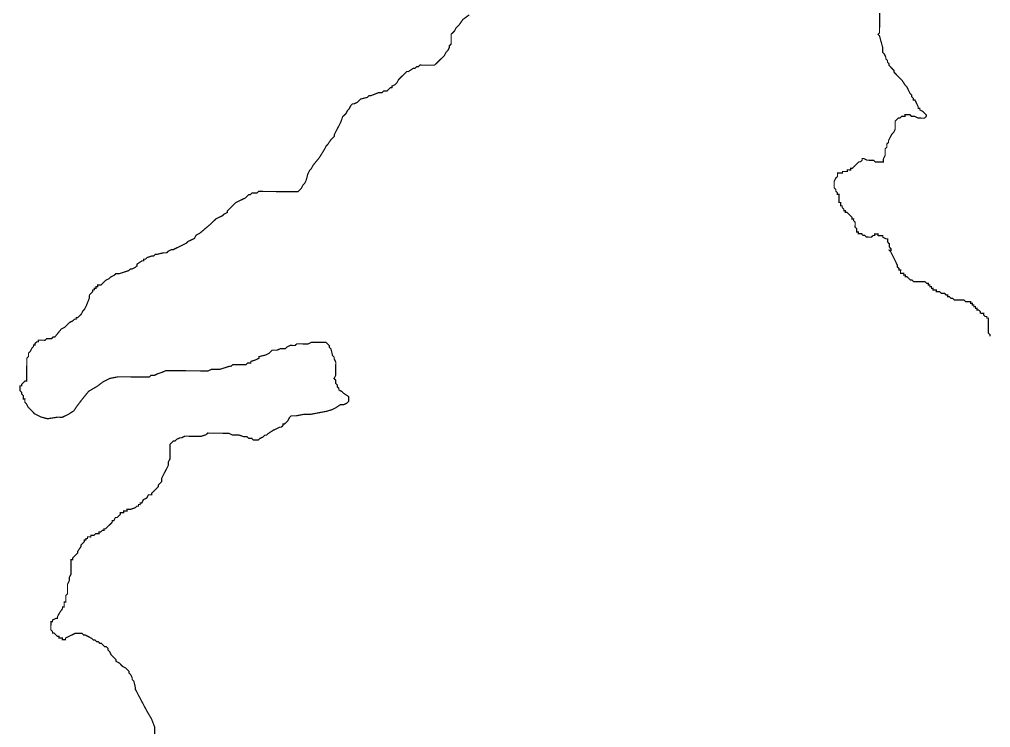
# Model space of a CAD drawing. Header units: metres. Extents: x 290190 to 339802, y 1811045 to 1991312.
# Drawn here: x 324250 to 326644, y 1836985 to 1838730 of the extents above; entities that cross this region are included whole.
import ezdxf

# ---------------------------------------------------------------- set-up
doc = ezdxf.new("R2010")
doc.units = ezdxf.units.M
doc.header["$MEASUREMENT"] = 0
doc.layers.add('HAZARDS LINE', color=1, linetype='Continuous')

msp = doc.modelspace()

# ---------------------------------------------------------------- linework, layer by layer
at = {"layer": 'HAZARDS LINE', "lineweight": 18}
for points in [[(326370.8, 1838774, 3.02, 3.02, 0), (326370.2, 1838697.4, 3.02, 3.02, 0), (326366.2, 1838693.4, 3.02, 3.02, 0), (326370.2, 1838689.4, 3.02, 3.02, 0), (326378, 1838661.1, 3.02, 3.02, 0), (326377.9, 1838653, 3.02, 3.02, 0), (326377.9, 1838649, 3.02, 3.02, 0), (326381.9, 1838644.9, 3.02, 3.02, 0), (326385.9, 1838636.8, 3.02, 3.02, 0), (326385.9, 1838632.8, 3.02, 3.02, 0), (326389.9, 1838628.7, 3.02, 3.02, 0), (326389.8, 1838624.7, 3.02, 3.02, 0), (326393.8, 1838620.6, 3.02, 3.02, 0), (326393.8, 1838616.6, 3.02, 3.02, 0), (326397.8, 1838612.5, 3.02, 3.02, 0), (326405.8, 1838604.4, 3.02, 3.02, 0), (326405.8, 1838600.4, 3.02, 3.02, 0), (326409.8, 1838596.3, 3.02, 3.02, 0), (326417.7, 1838588.2, 3.02, 3.02, 0), (326421.7, 1838584.1, 3.02, 3.02, 0), (326425.7, 1838580.1, 3.02, 3.02, 0), (326433.7, 1838567.9, 3.02, 3.02, 0), (326437.7, 1838563.8, 3.02, 3.02, 0), (326445.6, 1838547.7, 3.02, 3.02, 0), (326449.6, 1838543.6, 3.02, 3.02, 0), (326449.6, 1838539.6, 3.02, 3.02, 0), (326453.6, 1838535.5, 3.02, 3.02, 0), (326453.6, 1838531.5, 3.02, 3.02, 0), (326457.6, 1838531.4, 3.02, 3.02, 0), (326461.6, 1838523.3, 3.02, 3.02, 0), (326465.5, 1838515.2, 3.02, 3.02, 0), (326465.5, 1838511.2, 3.02, 3.02, 0), (326469.5, 1838511.2, 3.02, 3.02, 0), (326469.5, 1838507.2, 3.02, 3.02, 0), (326477.5, 1838503.1, 3.02, 3.02, 0), (326481.5, 1838499, 3.02, 3.02, 0), (326485.5, 1838494.9, 3.02, 3.02, 0), (326485.5, 1838490.9, 3.02, 3.02, 0), (326481.4, 1838486.9, 3.02, 3.02, 0), (326465.3, 1838487, 3.02, 3.02, 0), (326457.3, 1838491.1, 3.02, 3.02, 0), (326449.2, 1838491.2, 3.02, 3.02, 0), (326445.2, 1838495.2, 3.02, 3.02, 0), (326433.1, 1838495.3, 3.02, 3.02, 0), (326433.1, 1838491.3, 3.02, 3.02, 0), (326425, 1838491.4, 3.02, 3.02, 0), (326421, 1838487.4, 3.02, 3.02, 0), (326417, 1838487.4, 3.02, 3.02, 0), (326408.8, 1838479.4, 3.02, 3.02, 0), (326408.7, 1838459.2, 3.02, 3.02, 0), (326404.6, 1838451.2, 3.02, 3.02, 0), (326400.5, 1838447.2, 3.02, 3.02, 0), (326396.4, 1838439.2, 3.02, 3.02, 0), (326392.3, 1838431.2, 3.02, 3.02, 0), (326392.3, 1838427.1, 3.02, 3.02, 0), (326388.2, 1838423.1, 3.02, 3.02, 0), (326388.2, 1838415.1, 3.02, 3.02, 0), (326384.1, 1838411.1, 3.02, 3.02, 0), (326384, 1838394.9, 3.02, 3.02, 0), (326379.9, 1838386.9, 3.02, 3.02, 0), (326379.8, 1838378.8, 3.02, 3.02, 0), (326359.7, 1838379, 3.02, 3.02, 0), (326355.7, 1838383.1, 3.02, 3.02, 0), (326339.5, 1838383.2, 3.02, 3.02, 0), (326331.5, 1838387.3, 3.02, 3.02, 0), (326327.5, 1838387.3, 3.02, 3.02, 0), (326327.5, 1838383.3, 3.02, 3.02, 0), (326323.4, 1838379.3, 3.02, 3.02, 0), (326319.4, 1838379.3, 3.02, 3.02, 0), (326315.3, 1838375.3, 3.02, 3.02, 0), (326311.2, 1838371.3, 3.02, 3.02, 0), (326307.2, 1838367.3, 3.02, 3.02, 0), (326303.1, 1838363.3, 3.02, 3.02, 0), (326299.1, 1838363.4, 3.02, 3.02, 0), (326299, 1838359.3, 3.02, 3.02, 0), (326291, 1838359.4, 3.02, 3.02, 0), (326291, 1838355.4, 3.02, 3.02, 0), (326278.9, 1838355.4, 3.02, 3.02, 0), (326278.8, 1838351.4, 3.02, 3.02, 0), (326266.7, 1838351.5, 3.02, 3.02, 0), (326266.7, 1838343.4, 3.02, 3.02, 0), (326262.6, 1838339.4, 3.02, 3.02, 0), (326258.5, 1838331.4, 3.02, 3.02, 0), (326258.4, 1838315.3, 3.02, 3.02, 0), (326262.4, 1838311.2, 3.02, 3.02, 0), (326262.4, 1838307.2, 3.02, 3.02, 0), (326266.4, 1838303.1, 3.02, 3.02, 0), (326266.3, 1838299.1, 3.02, 3.02, 0), (326270.4, 1838299.1, 3.02, 3.02, 0), (326270.2, 1838278.9, 3.02, 3.02, 0), (326274.2, 1838278.9, 3.02, 3.02, 0), (326274.2, 1838270.8, 3.02, 3.02, 0), (326278.2, 1838270.8, 3.02, 3.02, 0), (326278.2, 1838266.8, 3.02, 3.02, 0), (326282.2, 1838262.7, 3.02, 3.02, 0), (326282.1, 1838258.7, 3.02, 3.02, 0), (326286.2, 1838258.6, 3.02, 3.02, 0), (326286.1, 1838254.6, 3.02, 3.02, 0), (326290.2, 1838254.6, 3.02, 3.02, 0), (326294.2, 1838250.5, 3.02, 3.02, 0), (326302.2, 1838242.4, 3.02, 3.02, 0), (326302.1, 1838238.3, 3.02, 3.02, 0), (326306.2, 1838238.3, 3.02, 3.02, 0), (326306.1, 1838234.3, 3.02, 3.02, 0), (326310.1, 1838230.2, 3.02, 3.02, 0), (326310, 1838218.1, 3.02, 3.02, 0), (326314, 1838214.1, 3.02, 3.02, 0), (326314, 1838206, 3.02, 3.02, 0), (326318, 1838206, 3.02, 3.02, 0), (326318, 1838201.9, 3.02, 3.02, 0), (326326, 1838201.9, 3.02, 3.02, 0), (326330, 1838197.8, 3.02, 3.02, 0), (326334.1, 1838197.8, 3.02, 3.02, 0), (326338.1, 1838193.7, 3.02, 3.02, 0), (326350.1, 1838193.6, 3.02, 3.02, 0), (326354.2, 1838197.6, 3.02, 3.02, 0), (326358.2, 1838197.6, 3.02, 3.02, 0), (326358.3, 1838201.6, 3.02, 3.02, 0), (326366.3, 1838201.6, 3.02, 3.02, 0), (326366.3, 1838197.5, 3.02, 3.02, 0), (326378.4, 1838197.4, 3.02, 3.02, 0), (326378.4, 1838193.4, 3.02, 3.02, 0), (326386.4, 1838189.3, 3.02, 3.02, 0), (326390.4, 1838189.3, 3.02, 3.02, 0), (326390.4, 1838181.2, 3.02, 3.02, 0), (326394.4, 1838177.1, 3.02, 3.02, 0), (326394.3, 1838169.1, 3.02, 3.02, 0), (326398.3, 1838165, 3.02, 3.02, 0), (326398.3, 1838161, 3.02, 3.02, 0), (326394.2, 1838161, 3.02, 3.02, 0), (326398.2, 1838157, 3.02, 3.02, 0), (326402.2, 1838148.9, 3.02, 3.02, 0), (326410.1, 1838132.7, 3.02, 3.02, 0), (326414.1, 1838124.6, 3.02, 3.02, 0), (326414.1, 1838120.5, 3.02, 3.02, 0), (326418.1, 1838116.5, 3.02, 3.02, 0), (326418, 1838112.5, 3.02, 3.02, 0), (326422.1, 1838112.4, 3.02, 3.02, 0), (326422, 1838104.4, 3.02, 3.02, 0), (326430.1, 1838104.3, 3.02, 3.02, 0), (326430, 1838100.3, 3.02, 3.02, 0), (326434.1, 1838100.2, 3.02, 3.02, 0), (326434, 1838096.2, 3.02, 3.02, 0), (326438.1, 1838096.2, 3.02, 3.02, 0), (326442.1, 1838092.1, 3.02, 3.02, 0), (326446.1, 1838088, 3.02, 3.02, 0), (326450.1, 1838088, 3.02, 3.02, 0), (326454.1, 1838083.9, 3.02, 3.02, 0), (326482.3, 1838083.7, 3.02, 3.02, 0), (326486.3, 1838079.7, 3.02, 3.02, 0), (326490.3, 1838079.6, 3.02, 3.02, 0), (326490.3, 1838075.6, 3.02, 3.02, 0), (326494.3, 1838075.6, 3.02, 3.02, 0), (326494.3, 1838071.5, 3.02, 3.02, 0), (326498.3, 1838071.5, 3.02, 3.02, 0), (326498.3, 1838067.5, 3.02, 3.02, 0), (326502.3, 1838067.4, 3.02, 3.02, 0), (326502.3, 1838063.4, 3.02, 3.02, 0), (326510.4, 1838063.3, 3.02, 3.02, 0), (326510.3, 1838059.3, 3.02, 3.02, 0), (326518.4, 1838059.3, 3.02, 3.02, 0), (326522.4, 1838055.2, 3.02, 3.02, 0), (326530.5, 1838055.1, 3.02, 3.02, 0), (326534.5, 1838051.1, 3.02, 3.02, 0), (326538.5, 1838051, 3.02, 3.02, 0), (326538.5, 1838047, 3.02, 3.02, 0), (326542.5, 1838047, 3.02, 3.02, 0), (326546.5, 1838042.9, 3.02, 3.02, 0), (326550.5, 1838042.9, 3.02, 3.02, 0), (326554.5, 1838038.8, 3.02, 3.02, 0), (326578.7, 1838038.6, 3.02, 3.02, 0), (326582.7, 1838034.6, 3.02, 3.02, 0), (326594.8, 1838034.5, 3.02, 3.02, 0), (326594.8, 1838030.4, 3.02, 3.02, 0), (326598.8, 1838030.4, 3.02, 3.02, 0), (326598.8, 1838026.4, 3.02, 3.02, 0), (326602.8, 1838026.3, 3.02, 3.02, 0), (326602.8, 1838022.3, 3.02, 3.02, 0), (326606.8, 1838022.3, 3.02, 3.02, 0), (326606.8, 1838018.2, 3.02, 3.02, 0), (326610.8, 1838018.2, 3.02, 3.02, 0), (326610.8, 1838014.2, 3.02, 3.02, 0), (326614.8, 1838014.1, 3.02, 3.02, 0), (326618.8, 1838010.1, 3.02, 3.02, 0), (326618.7, 1838006.1, 3.02, 3.02, 0), (326626.8, 1838006, 3.02, 3.02, 0), (326626.8, 1838002, 3.02, 3.02, 0), (326630.8, 1837997.9, 3.02, 3.02, 0), (326634.8, 1837997.9, 3.02, 3.02, 0), (326634.8, 1837993.8, 3.02, 3.02, 0), (326638.8, 1837993.8, 3.02, 3.02, 0), (326638.5, 1837957.5, 3.02, 3.02, 0), (326642.5, 1837953.5, 3.02, 3.02, 0), (326642.5, 1837949.4, 0, 0, 0)], [(324583, 1836965.8, 3.02, 3.02, 0), (324583.1, 1836985.9, 3.02, 3.02, 0), (324575.2, 1837006.2, 3.02, 3.02, 0), (324563.3, 1837026.4, 3.02, 3.02, 0), (324535.5, 1837079, 3.02, 3.02, 0), (324535.5, 1837083.1, 3.02, 3.02, 0), (324531.6, 1837099.2, 3.02, 3.02, 0), (324527.6, 1837103.3, 3.02, 3.02, 0), (324527.6, 1837107.3, 3.02, 3.02, 0), (324523.7, 1837115.4, 3.02, 3.02, 0), (324519.7, 1837119.5, 3.02, 3.02, 0), (324519.7, 1837123.5, 3.02, 3.02, 0), (324515.7, 1837127.6, 3.02, 3.02, 0), (324511.7, 1837131.6, 3.02, 3.02, 0), (324503.7, 1837135.7, 3.02, 3.02, 0), (324495.7, 1837143.9, 3.02, 3.02, 0), (324487.7, 1837148, 3.02, 3.02, 0), (324487.7, 1837152, 3.02, 3.02, 0), (324479.7, 1837160.1, 3.02, 3.02, 0), (324475.7, 1837164.2, 3.02, 3.02, 0), (324471.7, 1837172.3, 3.02, 3.02, 0), (324467.7, 1837176.3, 3.02, 3.02, 0), (324467.8, 1837180.4, 3.02, 3.02, 0), (324463.8, 1837184.4, 3.02, 3.02, 0), (324459.7, 1837184.5, 3.02, 3.02, 0), (324455.7, 1837188.5, 3.02, 3.02, 0), (324451.7, 1837192.6, 3.02, 3.02, 0), (324447.7, 1837192.6, 3.02, 3.02, 0), (324443.7, 1837196.7, 3.02, 3.02, 0), (324439.7, 1837196.7, 3.02, 3.02, 0), (324435.7, 1837200.8, 3.02, 3.02, 0), (324431.6, 1837200.8, 3.02, 3.02, 0), (324427.6, 1837204.9, 3.02, 3.02, 0), (324419.6, 1837209, 3.02, 3.02, 0), (324411.6, 1837213.1, 3.02, 3.02, 0), (324407.5, 1837213.1, 3.02, 3.02, 0), (324403.5, 1837217.2, 3.02, 3.02, 0), (324387.4, 1837217.3, 3.02, 3.02, 0), (324379.3, 1837213.3, 3.02, 3.02, 0), (324363.1, 1837205.4, 3.02, 3.02, 0), (324363.1, 1837201.3, 3.02, 3.02, 0), (324355.1, 1837201.4, 3.02, 3.02, 0), (324355.1, 1837205.4, 3.02, 3.02, 0), (324347, 1837205.5, 3.02, 3.02, 0), (324347.1, 1837209.5, 3.02, 3.02, 0), (324343, 1837209.6, 3.02, 3.02, 0), (324339, 1837213.6, 3.02, 3.02, 0), (324335, 1837217.7, 3.02, 3.02, 0), (324331, 1837217.7, 3.02, 3.02, 0), (324331, 1837221.8, 3.02, 3.02, 0), (324327, 1837225.8, 3.02, 3.02, 0), (324327.2, 1837246, 3.02, 3.02, 0), (324331.2, 1837245.9, 3.02, 3.02, 0), (324331.2, 1837250, 3.02, 3.02, 0), (324339.3, 1837253.9, 3.02, 3.02, 0), (324343.4, 1837253.9, 3.02, 3.02, 0), (324343.4, 1837257.9, 3.02, 3.02, 0), (324347.5, 1837266, 3.02, 3.02, 0), (324355.7, 1837278, 3.02, 3.02, 0), (324355.7, 1837282, 3.02, 3.02, 0), (324359.7, 1837282, 3.02, 3.02, 0), (324359.8, 1837294.1, 3.02, 3.02, 0), (324363.8, 1837294.1, 3.02, 3.02, 0), (324364, 1837310.2, 3.02, 3.02, 0), (324368, 1837314.2, 3.02, 3.02, 0), (324368.2, 1837338.4, 3.02, 3.02, 0), (324372.3, 1837346.4, 3.02, 3.02, 0), (324372.4, 1837354.5, 3.02, 3.02, 0), (324376.5, 1837362.5, 3.02, 3.02, 0), (324376.8, 1837398.8, 3.02, 3.02, 0), (324380.8, 1837398.8, 3.02, 3.02, 0), (324380.8, 1837402.8, 3.02, 3.02, 0), (324388.9, 1837410.8, 3.02, 3.02, 0), (324393, 1837414.8, 3.02, 3.02, 0), (324393, 1837418.8, 3.02, 3.02, 0), (324401.2, 1837430.8, 3.02, 3.02, 0), (324401.2, 1837434.9, 3.02, 3.02, 0), (324409.4, 1837442.9, 3.02, 3.02, 0), (324409.4, 1837446.9, 3.02, 3.02, 0), (324413.4, 1837446.9, 3.02, 3.02, 0), (324413.5, 1837450.9, 3.02, 3.02, 0), (324417.5, 1837450.9, 3.02, 3.02, 0), (324417.5, 1837454.9, 3.02, 3.02, 0), (324425.6, 1837454.8, 3.02, 3.02, 0), (324425.6, 1837458.9, 3.02, 3.02, 0), (324433.7, 1837458.8, 3.02, 3.02, 0), (324437.7, 1837462.8, 3.02, 3.02, 0), (324445.8, 1837462.8, 3.02, 3.02, 0), (324445.8, 1837466.8, 3.02, 3.02, 0), (324449.9, 1837466.8, 3.02, 3.02, 0), (324453.9, 1837470.8, 3.02, 3.02, 0), (324457.9, 1837470.7, 3.02, 3.02, 0), (324458, 1837474.7, 3.02, 3.02, 0), (324462, 1837474.7, 3.02, 3.02, 0), (324470.1, 1837482.7, 3.02, 3.02, 0), (324474.2, 1837486.7, 3.02, 3.02, 0), (324478.3, 1837490.7, 3.02, 3.02, 0), (324478.3, 1837494.7, 3.02, 3.02, 0), (324482.3, 1837494.7, 3.02, 3.02, 0), (324486.4, 1837502.7, 3.02, 3.02, 0), (324490.4, 1837502.7, 3.02, 3.02, 0), (324494.5, 1837506.7, 3.02, 3.02, 0), (324498.6, 1837510.7, 3.02, 3.02, 0), (324498.6, 1837514.7, 3.02, 3.02, 0), (324506.7, 1837514.7, 3.02, 3.02, 0), (324506.7, 1837518.7, 3.02, 3.02, 0), (324514.8, 1837518.7, 3.02, 3.02, 0), (324514.8, 1837522.7, 3.02, 3.02, 0), (324522.9, 1837522.6, 3.02, 3.02, 0), (324535, 1837526.6, 3.02, 3.02, 0), (324539, 1837530.6, 3.02, 3.02, 0), (324543.1, 1837530.5, 3.02, 3.02, 0), (324543.1, 1837534.6, 3.02, 3.02, 0), (324547.1, 1837534.5, 3.02, 3.02, 0), (324547.2, 1837538.6, 3.02, 3.02, 0), (324551.2, 1837538.5, 3.02, 3.02, 0), (324555.3, 1837546.6, 3.02, 3.02, 0), (324563.4, 1837550.5, 3.02, 3.02, 0), (324567.5, 1837558.6, 3.02, 3.02, 0), (324575.5, 1837558.5, 3.02, 3.02, 0), (324575.6, 1837562.5, 3.02, 3.02, 0), (324583.7, 1837570.5, 3.02, 3.02, 0), (324587.8, 1837574.5, 3.02, 3.02, 0), (324591.8, 1837578.5, 3.02, 3.02, 0), (324591.9, 1837582.6, 3.02, 3.02, 0), (324595.9, 1837586.6, 3.02, 3.02, 0), (324600, 1837590.6, 3.02, 3.02, 0), (324600, 1837598.6, 3.02, 3.02, 0), (324608.2, 1837614.7, 3.02, 3.02, 0), (324612.3, 1837622.7, 3.02, 3.02, 0), (324616.4, 1837630.7, 3.02, 3.02, 0), (324616.5, 1837638.8, 3.02, 3.02, 0), (324620.6, 1837646.8, 3.02, 3.02, 0), (324620.9, 1837683.1, 3.02, 3.02, 0), (324624.9, 1837687.1, 3.02, 3.02, 0), (324629, 1837691.1, 3.02, 3.02, 0), (324633, 1837691.1, 3.02, 3.02, 0), (324637.1, 1837695.1, 3.02, 3.02, 0), (324645.2, 1837699, 3.02, 3.02, 0), (324649.2, 1837699, 3.02, 3.02, 0), (324657.3, 1837703, 3.02, 3.02, 0), (324697.6, 1837702.7, 3.02, 3.02, 0), (324709.7, 1837706.6, 3.02, 3.02, 0), (324713.8, 1837710.6, 3.02, 3.02, 0), (324766.2, 1837710.2, 3.02, 3.02, 0), (324774.2, 1837706.1, 3.02, 3.02, 0), (324790.3, 1837706, 3.02, 3.02, 0), (324802.4, 1837701.8, 3.02, 3.02, 0), (324810.5, 1837701.8, 3.02, 3.02, 0), (324814.5, 1837697.7, 3.02, 3.02, 0), (324822.5, 1837697.7, 3.02, 3.02, 0), (324826.5, 1837693.6, 3.02, 3.02, 0), (324838.6, 1837693.5, 3.02, 3.02, 0), (324842.7, 1837697.5, 3.02, 3.02, 0), (324850.8, 1837701.5, 3.02, 3.02, 0), (324854.8, 1837705.5, 3.02, 3.02, 0), (324858.9, 1837705.4, 3.02, 3.02, 0), (324862.9, 1837709.4, 3.02, 3.02, 0), (324875.1, 1837717.4, 3.02, 3.02, 0), (324891.3, 1837725.3, 3.02, 3.02, 0), (324895.3, 1837725.3, 3.02, 3.02, 0), (324899.4, 1837729.3, 3.02, 3.02, 0), (324899.4, 1837733.3, 3.02, 3.02, 0), (324903.4, 1837733.3, 3.02, 3.02, 0), (324907.5, 1837737.3, 3.02, 3.02, 0), (324911.5, 1837741.3, 3.02, 3.02, 0), (324915.6, 1837749.3, 3.02, 3.02, 0), (324919.7, 1837753.3, 3.02, 3.02, 0), (324931.8, 1837753.2, 3.02, 3.02, 0), (324952, 1837757.1, 3.02, 3.02, 0), (324968.1, 1837757, 3.02, 3.02, 0), (325008.5, 1837764.7, 3.02, 3.02, 0), (325020.6, 1837768.7, 3.02, 3.02, 0), (325028.7, 1837772.6, 3.02, 3.02, 0), (325040.9, 1837780.6, 3.02, 3.02, 0), (325048.9, 1837780.5, 3.02, 3.02, 0), (325057, 1837784.5, 3.02, 3.02, 0), (325061.1, 1837788.5, 3.02, 3.02, 0), (325061.2, 1837800.6, 3.02, 3.02, 0), (325049.1, 1837808.8, 3.02, 3.02, 0), (325045.1, 1837812.8, 3.02, 3.02, 0), (325037.1, 1837816.9, 3.02, 3.02, 0), (325037.1, 1837820.9, 3.02, 3.02, 0), (325033.1, 1837825, 3.02, 3.02, 0), (325033.2, 1837829, 3.02, 3.02, 0), (325029.2, 1837833.1, 3.02, 3.02, 0), (325029.2, 1837841.2, 3.02, 3.02, 0), (325025.2, 1837845.2, 3.02, 3.02, 0), (325029.3, 1837853.3, 3.02, 3.02, 0), (325029.6, 1837885.5, 3.02, 3.02, 0), (325025.6, 1837893.6, 3.02, 3.02, 0), (325025.6, 1837897.6, 3.02, 3.02, 0), (325021.6, 1837901.7, 3.02, 3.02, 0), (325017.7, 1837917.9, 3.02, 3.02, 0), (325013.7, 1837921.9, 3.02, 3.02, 0), (325013.8, 1837926, 3.02, 3.02, 0), (325009.8, 1837930, 3.02, 3.02, 0), (325005.8, 1837934.1, 3.02, 3.02, 0), (324969.5, 1837934.4, 3.02, 3.02, 0), (324961.4, 1837930.4, 3.02, 3.02, 0), (324933.2, 1837930.6, 3.02, 3.02, 0), (324929.1, 1837926.6, 3.02, 3.02, 0), (324917, 1837926.7, 3.02, 3.02, 0), (324908.9, 1837922.7, 3.02, 3.02, 0), (324904.9, 1837918.7, 3.02, 3.02, 0), (324892.8, 1837918.8, 3.02, 3.02, 0), (324884.7, 1837914.9, 3.02, 3.02, 0), (324872.6, 1837915, 3.02, 3.02, 0), (324868.5, 1837911, 3.02, 3.02, 0), (324864.5, 1837907, 3.02, 3.02, 0), (324856.4, 1837903, 3.02, 3.02, 0), (324840.2, 1837899.1, 3.02, 3.02, 0), (324840.2, 1837895.1, 3.02, 3.02, 0), (324832.1, 1837891.1, 3.02, 3.02, 0), (324820, 1837887.2, 3.02, 3.02, 0), (324820, 1837883.1, 3.02, 3.02, 0), (324811.9, 1837883.2, 3.02, 3.02, 0), (324807.8, 1837879.2, 3.02, 3.02, 0), (324775.6, 1837879.4, 3.02, 3.02, 0), (324771.5, 1837875.4, 3.02, 3.02, 0), (324767.5, 1837875.5, 3.02, 3.02, 0), (324755.4, 1837871.5, 3.02, 3.02, 0), (324743.2, 1837867.6, 3.02, 3.02, 0), (324723.1, 1837867.8, 3.02, 3.02, 0), (324715, 1837863.8, 3.02, 3.02, 0), (324610.2, 1837864.6, 3.02, 3.02, 0), (324602.1, 1837860.7, 3.02, 3.02, 0), (324590, 1837856.7, 3.02, 3.02, 0), (324581.9, 1837852.7, 3.02, 3.02, 0), (324573.8, 1837852.8, 3.02, 3.02, 0), (324569.8, 1837848.8, 3.02, 3.02, 0), (324493.2, 1837849.4, 3.02, 3.02, 0), (324473, 1837845.5, 3.02, 3.02, 0), (324456.8, 1837837.6, 3.02, 3.02, 0), (324440.6, 1837825.6, 3.02, 3.02, 0), (324420.3, 1837813.7, 3.02, 3.02, 0), (324404.1, 1837793.7, 3.02, 3.02, 0), (324391.8, 1837777.6, 3.02, 3.02, 0), (324383.7, 1837765.6, 3.02, 3.02, 0), (324371.5, 1837757.6, 3.02, 3.02, 0), (324355.3, 1837749.7, 3.02, 3.02, 0), (324343.2, 1837749.8, 3.02, 3.02, 0), (324319, 1837746, 3.02, 3.02, 0), (324302.9, 1837750.1, 3.02, 3.02, 0), (324286.9, 1837758.3, 3.02, 3.02, 0), (324282.9, 1837762.4, 3.02, 3.02, 0), (324278.9, 1837766.4, 3.02, 3.02, 0), (324270.9, 1837774.6, 3.02, 3.02, 0), (324266.9, 1837782.7, 3.02, 3.02, 0), (324262.9, 1837786.7, 3.02, 3.02, 0), (324263, 1837794.8, 3.02, 3.02, 0), (324258.9, 1837794.8, 3.02, 3.02, 0), (324259, 1837802.9, 3.02, 3.02, 0), (324255, 1837806.9, 3.02, 3.02, 0), (324255, 1837811, 3.02, 3.02, 0), (324251, 1837815, 3.02, 3.02, 0), (324251.1, 1837827.1, 3.02, 3.02, 0), (324255.2, 1837827.1, 3.02, 3.02, 0), (324255.2, 1837831.1, 3.02, 3.02, 0), (324263.3, 1837839.1, 3.02, 3.02, 0), (324267.4, 1837839.1, 3.02, 3.02, 0), (324267.8, 1837895.5, 3.02, 3.02, 0), (324271.9, 1837899.5, 3.02, 3.02, 0), (324271.9, 1837907.6, 3.02, 3.02, 0), (324276, 1837911.6, 3.02, 3.02, 0), (324280.1, 1837919.6, 3.02, 3.02, 0), (324284.1, 1837923.6, 3.02, 3.02, 0), (324284.2, 1837927.7, 3.02, 3.02, 0), (324288.2, 1837927.6, 3.02, 3.02, 0), (324288.2, 1837931.7, 3.02, 3.02, 0), (324292.3, 1837935.7, 3.02, 3.02, 0), (324296.3, 1837935.6, 3.02, 3.02, 0), (324296.4, 1837939.7, 3.02, 3.02, 0), (324312.5, 1837939.5, 3.02, 3.02, 0), (324316.6, 1837943.5, 3.02, 3.02, 0), (324328.6, 1837943.4, 3.02, 3.02, 0), (324332.7, 1837947.4, 3.02, 3.02, 0), (324336.7, 1837947.4, 3.02, 3.02, 0), (324353, 1837967.4, 3.02, 3.02, 0), (324361.1, 1837971.4, 3.02, 3.02, 0), (324365.2, 1837975.4, 3.02, 3.02, 0), (324373.3, 1837983.4, 3.02, 3.02, 0), (324381.4, 1837987.4, 3.02, 3.02, 0), (324385.5, 1837991.4, 3.02, 3.02, 0), (324389.5, 1837991.3, 3.02, 3.02, 0), (324389.5, 1837995.4, 3.02, 3.02, 0), (324393.5, 1837995.3, 3.02, 3.02, 0), (324397.6, 1837999.3, 3.02, 3.02, 0), (324401.7, 1838003.3, 3.02, 3.02, 0), (324405.8, 1838011.4, 3.02, 3.02, 0), (324409.8, 1838015.4, 3.02, 3.02, 0), (324413.9, 1838023.4, 3.02, 3.02, 0), (324422.1, 1838043.5, 3.02, 3.02, 0), (324422.2, 1838051.6, 3.02, 3.02, 0), (324426.3, 1838055.6, 3.02, 3.02, 0), (324430.3, 1838059.6, 3.02, 3.02, 0), (324430.4, 1838063.6, 3.02, 3.02, 0), (324434.4, 1838063.6, 3.02, 3.02, 0), (324434.4, 1838067.6, 3.02, 3.02, 0), (324438.5, 1838067.6, 3.02, 3.02, 0), (324438.5, 1838071.6, 3.02, 3.02, 0), (324442.5, 1838071.6, 3.02, 3.02, 0), (324442.6, 1838075.6, 3.02, 3.02, 0), (324450.6, 1838075.5, 3.02, 3.02, 0), (324454.7, 1838079.5, 3.02, 3.02, 0), (324458.7, 1838083.5, 3.02, 3.02, 0), (324462.8, 1838087.5, 3.02, 3.02, 0), (324470.9, 1838091.5, 3.02, 3.02, 0), (324475, 1838095.5, 3.02, 3.02, 0), (324483.1, 1838099.5, 3.02, 3.02, 0), (324487.1, 1838103.5, 3.02, 3.02, 0), (324495.2, 1838103.4, 3.02, 3.02, 0), (324519.4, 1838111.3, 3.02, 3.02, 0), (324523.5, 1838115.3, 3.02, 3.02, 0), (324527.5, 1838115.2, 3.02, 3.02, 0), (324535.6, 1838119.2, 3.02, 3.02, 0), (324539.7, 1838123.2, 3.02, 3.02, 0), (324539.7, 1838127.2, 3.02, 3.02, 0), (324551.9, 1838135.2, 3.02, 3.02, 0), (324555.9, 1838135.2, 3.02, 3.02, 0), (324555.9, 1838139.2, 3.02, 3.02, 0), (324560, 1838139.2, 3.02, 3.02, 0), (324564, 1838143.2, 3.02, 3.02, 0), (324576.1, 1838147.1, 3.02, 3.02, 0), (324580.2, 1838147.1, 3.02, 3.02, 0), (324584.2, 1838151.1, 3.02, 3.02, 0), (324588.3, 1838151, 3.02, 3.02, 0), (324604.4, 1838154.9, 3.02, 3.02, 0), (324612.5, 1838154.9, 3.02, 3.02, 0), (324616.5, 1838158.9, 3.02, 3.02, 0), (324624.6, 1838162.9, 3.02, 3.02, 0), (324628.7, 1838162.8, 3.02, 3.02, 0), (324661, 1838178.7, 3.02, 3.02, 0), (324665.1, 1838182.7, 3.02, 3.02, 0), (324681.3, 1838190.6, 3.02, 3.02, 0), (324685.4, 1838198.7, 3.02, 3.02, 0), (324693.5, 1838202.6, 3.02, 3.02, 0), (324721.9, 1838226.6, 3.02, 3.02, 0), (324734.1, 1838238.6, 3.02, 3.02, 0), (324742.2, 1838242.6, 3.02, 3.02, 0), (324750.3, 1838246.5, 3.02, 3.02, 0), (324754.3, 1838250.5, 3.02, 3.02, 0), (324762.4, 1838254.5, 3.02, 3.02, 0), (324762.4, 1838258.5, 3.02, 3.02, 0), (324774.6, 1838270.5, 3.02, 3.02, 0), (324778.7, 1838274.5, 3.02, 3.02, 0), (324782.8, 1838278.5, 3.02, 3.02, 0), (324790.8, 1838282.5, 3.02, 3.02, 0), (324807, 1838290.4, 3.02, 3.02, 0), (324811.1, 1838294.4, 3.02, 3.02, 0), (324815.2, 1838298.4, 3.02, 3.02, 0), (324819.2, 1838298.4, 3.02, 3.02, 0), (324823.3, 1838302.4, 3.02, 3.02, 0), (324835.3, 1838302.3, 3.02, 3.02, 0), (324839.4, 1838306.3, 3.02, 3.02, 0), (324936.1, 1838305.5, 3.02, 3.02, 0), (324944.3, 1838313.5, 3.02, 3.02, 0), (324948.4, 1838321.6, 3.02, 3.02, 0), (324952.4, 1838325.6, 3.02, 3.02, 0), (324956.5, 1838333.6, 3.02, 3.02, 0), (324960.7, 1838349.7, 3.02, 3.02, 0), (324964.8, 1838357.7, 3.02, 3.02, 0), (324968.8, 1838361.7, 3.02, 3.02, 0), (324972.9, 1838369.8, 3.02, 3.02, 0), (324989.2, 1838389.8, 3.02, 3.02, 0), (325001.5, 1838409.8, 3.02, 3.02, 0), (325005.6, 1838417.9, 3.02, 3.02, 0), (325009.6, 1838421.9, 3.02, 3.02, 0), (325017.8, 1838433.9, 3.02, 3.02, 0), (325021.8, 1838437.9, 3.02, 3.02, 0), (325025.9, 1838441.9, 3.02, 3.02, 0), (325025.9, 1838445.9, 3.02, 3.02, 0), (325030, 1838454, 3.02, 3.02, 0), (325038.2, 1838470, 3.02, 3.02, 0), (325042.3, 1838478.1, 3.02, 3.02, 0), (325046.4, 1838490.1, 3.02, 3.02, 0), (325054.6, 1838498.1, 3.02, 3.02, 0), (325058.7, 1838506.2, 3.02, 3.02, 0), (325062.7, 1838510.2, 3.02, 3.02, 0), (325066.8, 1838518.2, 3.02, 3.02, 0), (325070.9, 1838522.2, 3.02, 3.02, 0), (325074.9, 1838522.2, 3.02, 3.02, 0), (325083, 1838526.1, 3.02, 3.02, 0), (325087.1, 1838530.1, 3.02, 3.02, 0), (325091.1, 1838534.1, 3.02, 3.02, 0), (325107.3, 1838538, 3.02, 3.02, 0), (325111.3, 1838542, 3.02, 3.02, 0), (325115.4, 1838542, 3.02, 3.02, 0), (325135.6, 1838549.9, 3.02, 3.02, 0), (325143.6, 1838549.8, 3.02, 3.02, 0), (325147.7, 1838553.8, 3.02, 3.02, 0), (325155.8, 1838553.8, 3.02, 3.02, 0), (325159.8, 1838557.8, 3.02, 3.02, 0), (325163.9, 1838561.8, 3.02, 3.02, 0), (325167.9, 1838561.7, 3.02, 3.02, 0), (325168, 1838565.8, 3.02, 3.02, 0), (325176.1, 1838569.7, 3.02, 3.02, 0), (325180.1, 1838573.7, 3.02, 3.02, 0), (325184.2, 1838581.8, 3.02, 3.02, 0), (325188.3, 1838585.8, 3.02, 3.02, 0), (325196.4, 1838593.8, 3.02, 3.02, 0), (325200.5, 1838597.8, 3.02, 3.02, 0), (325204.5, 1838601.8, 3.02, 3.02, 0), (325208.6, 1838601.7, 3.02, 3.02, 0), (325220.7, 1838609.7, 3.02, 3.02, 0), (325224.7, 1838609.7, 3.02, 3.02, 0), (325228.8, 1838613.7, 3.02, 3.02, 0), (325232.8, 1838613.6, 3.02, 3.02, 0), (325236.9, 1838617.6, 3.02, 3.02, 0), (325273.2, 1838617.4, 3.02, 3.02, 0), (325281.3, 1838625.4, 3.02, 3.02, 0), (325285.4, 1838629.4, 3.02, 3.02, 0), (325289.4, 1838633.4, 3.02, 3.02, 0), (325293.5, 1838637.4, 3.02, 3.02, 0), (325297.5, 1838641.4, 3.02, 3.02, 0), (325301.6, 1838649.4, 3.02, 3.02, 0), (325305.7, 1838653.4, 3.02, 3.02, 0), (325309.8, 1838661.4, 3.02, 3.02, 0), (325309.8, 1838665.4, 3.02, 3.02, 0), (325313.9, 1838669.4, 3.02, 3.02, 0), (325314.1, 1838693.6, 3.02, 3.02, 0), (325322.2, 1838701.6, 3.02, 3.02, 0), (325326.3, 1838709.7, 3.02, 3.02, 0), (325334.4, 1838717.7, 3.02, 3.02, 0), (325342.6, 1838729.7, 3.02, 3.02, 0), (325358.8, 1838741.7, 3.02, 3.02, 0)]]:
    msp.add_lwpolyline(points, format="xyseb", dxfattribs=at)

doc.saveas('drawing.dxf')
